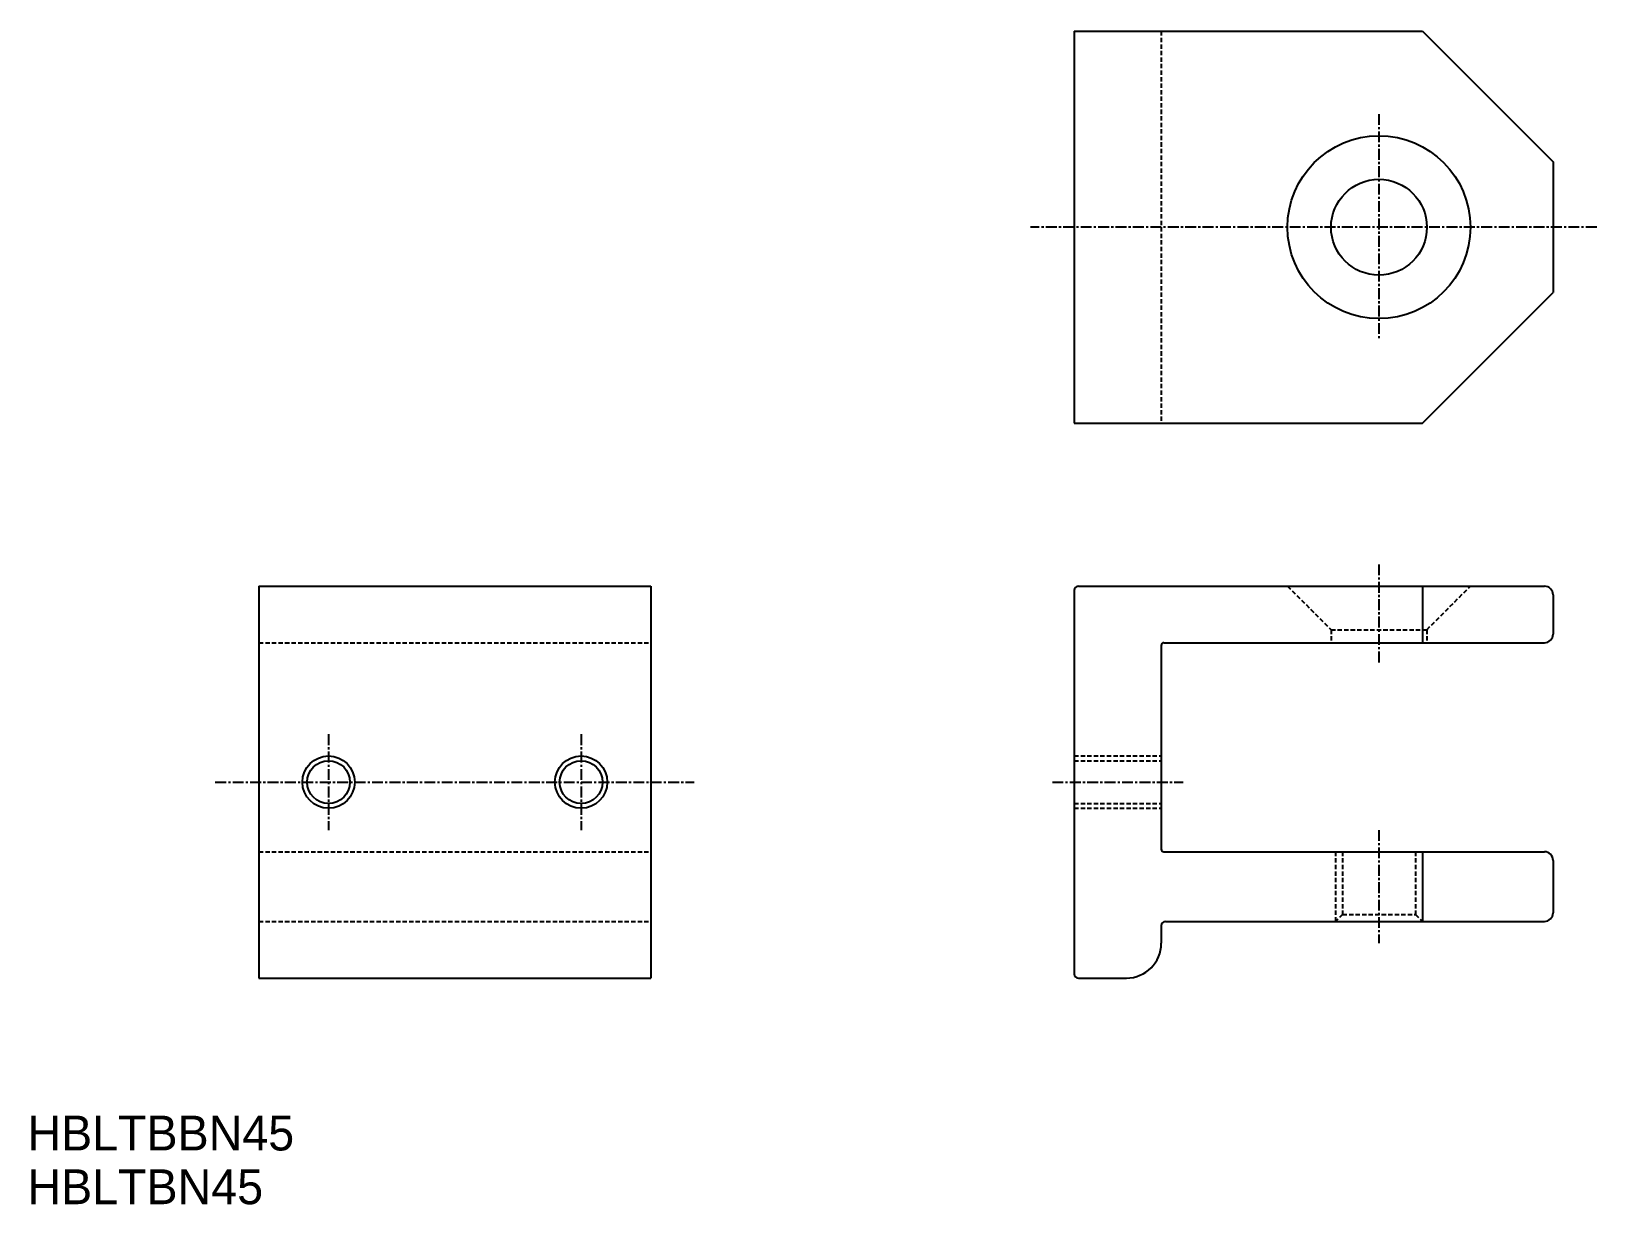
# Model space of a CAD drawing. Extents: x 0 to 180, y 0 to 135.
import ezdxf

# ---------------------------------------------------------------- set-up
doc = ezdxf.new("R2010")
doc.units = 0
doc.linetypes.add('CENTER', pattern=[2, 1.25, -0.25, 0.25, -0.25])
doc.linetypes.add('DASHED', pattern=[0.75, 0.5, -0.25])
doc.layers.get('0').update_dxf_attribs({"linetype": 'CONTINUOUS'})
doc.layers.add('CENTER', color=1, linetype='CENTER')

msp = doc.modelspace()

# ---------------------------------------------------------------- linework, layer by layer
at = {"color": 7, "linetype": 'CONTINUOUS'}
for p, q in [((120.19, 134.69), (120.19, 89.69)), ((120.19, 134.69), (160.19, 134.69)), ((160.19, 134.69), (175.19, 119.69)), ((175.19, 119.69), (175.19, 104.69)), ((160.19, 89.69), (175.19, 104.69)), ((120.19, 89.69), (160.19, 89.69)), ((26.57, 70.97), (26.57, 25.97)), ((26.57, 70.97), (71.57, 70.97)), ((71.57, 70.97), (71.57, 25.97)), ((120.19, 70.47), (120.19, 26.47)), ((120.69, 70.97), (174.19, 70.97)), ((160.19, 70.97), (160.19, 64.47)), ((175.19, 69.97), (175.19, 65.47)), ((130.19, 64.17), (130.19, 40.77)), ((130.49, 64.47), (174.19, 64.47)), ((130.49, 40.47), (174.19, 40.47)), ((160.19, 40.47), (160.19, 32.47)), ((175.19, 39.47), (175.19, 33.47)), ((130.69, 32.47), (174.19, 32.47)), ((130.19, 31.97), (130.19, 29.97)), ((26.57, 25.97), (71.57, 25.97)), ((120.69, 25.97), (126.19, 25.97))]:
    msp.add_line(p, q, dxfattribs=at)
at = {"color": 3, "linetype": 'DASHED'}
for p, q in [((130.19, 134.69), (130.19, 89.69)), ((144.69, 70.97), (149.69, 65.97)), ((160.69, 65.97), (165.69, 70.97)), ((149.69, 65.97), (160.69, 65.97)), ((149.69, 65.97), (149.69, 64.47)), ((160.69, 65.97), (160.69, 64.47)), ((26.57, 64.47), (71.57, 64.47)), ((120.19, 51.47), (130.19, 51.47)), ((120.19, 50.93), (130.19, 50.93)), ((120.19, 46.02), (130.19, 46.02)), ((120.19, 45.47), (130.19, 45.47)), ((26.57, 40.47), (71.57, 40.47)), ((150.19, 40.47), (150.19, 32.47)), ((151, 40.47), (151, 33.27)), ((159.38, 40.47), (159.38, 33.27)), ((160.19, 40.47), (160.19, 32.77)), ((26.57, 32.47), (71.57, 32.47)), ((151, 33.27), (150.19, 32.47)), ((151, 33.27), (159.38, 33.27)), ((159.38, 33.27), (160.19, 32.47))]:
    msp.add_line(p, q, dxfattribs=at)
at = {"color": 7, "linetype": 'CONTINUOUS'}
for centre, radius in [((155.19, 112.19), 10.5), ((155.19, 112.19), 5.5), ((34.57, 48.47), 3), ((63.57, 48.47), 3)]:
    msp.add_circle(centre, radius, dxfattribs=at)
at = {"color": 3, "linetype": 'CONTINUOUS'}
for centre in [(34.57, 48.47), (63.57, 48.47)]:
    msp.add_circle(centre, 2.46, dxfattribs=at)
at = {"color": 7, "linetype": 'CONTINUOUS'}
for centre, radius, start, end in [((120.69, 70.47), 0.5, 90, 180), ((174.19, 69.97), 1, 0, 90), ((174.19, 65.47), 1, 270, 0), ((130.49, 64.17), 0.3, 90, 180), ((130.49, 40.77), 0.3, 180, 270), ((174.19, 39.47), 1, 0, 90), ((130.69, 31.97), 0.5, 90, 180), ((174.19, 33.47), 1, 270, 0), ((126.19, 29.97), 4, 270, 0), ((120.69, 26.47), 0.5, 180, 270)]:
    msp.add_arc(centre, radius, start, end, dxfattribs=at)
for p in [(120.19, 112.19), (71.57, 48.47)]:
    msp.add_point(p, dxfattribs=at)
at = {"color": 3, "linetype": 'DASHED'}
msp.add_point((120.19, 48.47), dxfattribs=at)
at = {"layer": 'CENTER', "color": 1, "linetype": 'CENTER'}
for p, q in [((155.19, 125.19), (155.19, 99.19)), ((180.19, 112.19), (115.19, 112.19)), ((155.19, 73.47), (155.19, 61.97)), ((34.57, 53.97), (34.57, 42.97)), ((63.57, 53.97), (63.57, 42.97)), ((21.57, 48.47), (76.57, 48.47)), ((117.69, 48.47), (132.69, 48.47)), ((155.19, 42.97), (155.19, 29.97))]:
    msp.add_line(p, q, dxfattribs=at)

# ---------------------------------------------------------------- texts
at = {"color": 7, "linetype": 'CONTINUOUS'}
for s, p in [('HBLTBBN45', (0, 6.17)), ('HBLTBN45', (0, 0))]:
    msp.add_text(s, height=4, dxfattribs=at).set_placement(p)

doc.saveas('drawing.dxf')
